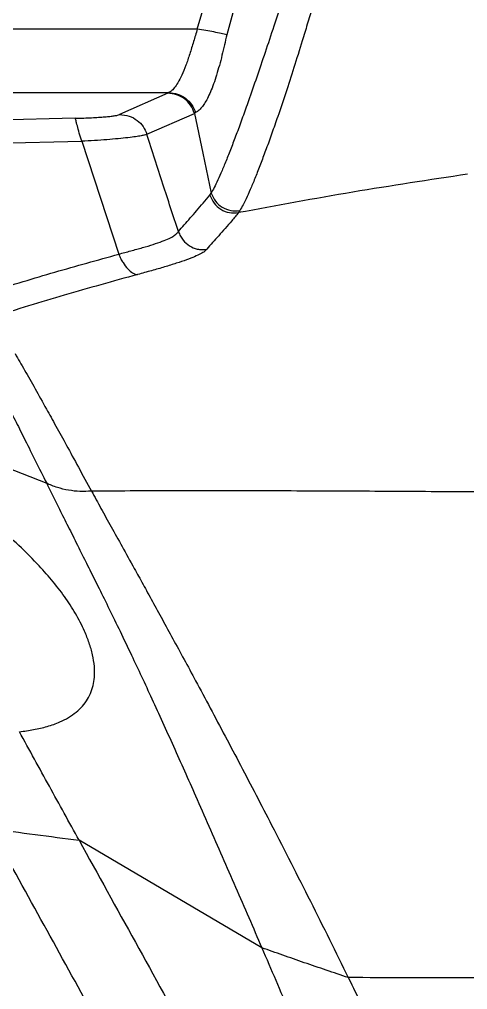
# Model space of a CAD drawing. Extents: x 400 to 501, y 484 to 634.
# Drawn here: x 433.55 to 440.21, y 574.96 to 589.4 of the extents above; entities that cross this region are included whole.
import ezdxf

# ---------------------------------------------------------------- set-up
doc = ezdxf.new("R2010")
doc.units = 0
doc.header["$MEASUREMENT"] = 0
doc.layers.add('DIM', color=3, linetype='Continuous')
doc.layers.add('GEOMETRY', color=3, linetype='Continuous', lineweight=25)

# ---------------------------------------------------------------- blocks, each defined once
blk = doc.blocks.new('2026 GRANDEE')
at = {"layer": 'GEOMETRY', "ltscale": 16}
for p, q in [((-14.231, -7.584), (-14.117, -7.206)), ((-13.701, -7.345), (-13.792, -7.668)), ((-14.231, -7.584), (-26, -7.584)), ((-26, -8.53), (-14.654, -8.53)), ((-14.67, -8.538), (-15.388, -8.857)), ((-14.654, -8.53), (-14.67, -8.538)), ((-16.046, -8.912), (-17.306, -8.942)), ((-14.98, -9.15), (-14.273, -8.839)), ((-14.273, -8.839), (-14.257, -8.828)), ((-17.273, -9.284), (-15.95, -9.252)), ((-15.95, -9.252), (-15.4, -10.933)), ((-14.045, -10.055), (-14.026, -10.025)), ((-13.599, -10.285), (-13.619, -10.316)), ((-20.674, -12.674), (-16.471, -14.343)), ((-13.271, -21.255), (-15.989, -19.654))]:
    blk.add_line(p, q, dxfattribs=at)
at = {"layer": 'GEOMETRY', "ltscale": 16, "flags": 128}
blk.add_lwpolyline([(-14.273, -8.839), (-14.149, -9.432), (-14.026, -10.025)], dxfattribs=at)
at = {"layer": 'GEOMETRY', "ltscale": 16}
for points, knots in [([(-12.701, -6.303), (-12.727, -6.387), (-12.779, -6.557), (-12.858, -6.809), (-12.937, -7.058), (-13.016, -7.303), (-13.111, -7.596), (-13.223, -7.934), (-13.348, -8.306), (-13.46, -8.627), (-13.557, -8.9), (-13.641, -9.129), (-13.721, -9.338), (-13.795, -9.527), (-13.865, -9.695), (-13.927, -9.836), (-13.982, -9.951), (-14.011, -10), (-14.026, -10.025)], [0, 0, 0, 0, 0.049414, 0.09873, 0.148387, 0.197393, 0.246029, 0.328242, 0.4099, 0.491896, 0.553998, 0.616077, 0.677244, 0.739563, 0.803562, 0.867567, 0.933806, 1, 1, 1, 1]), ([(-12.289, -6.464), (-12.314, -6.554), (-12.365, -6.733), (-12.442, -6.999), (-12.519, -7.259), (-12.595, -7.513), (-12.687, -7.815), (-12.795, -8.16), (-12.917, -8.538), (-13.026, -8.862), (-13.122, -9.137), (-13.205, -9.366), (-13.284, -9.576), (-13.358, -9.767), (-13.428, -9.937), (-13.493, -10.084), (-13.551, -10.205), (-13.583, -10.258), (-13.599, -10.285)], [0, 0, 0, 0, 0.0505102, 0.1007439, 0.1511442, 0.2007042, 0.2497161, 0.3322114, 0.4138029, 0.4954936, 0.5572359, 0.6188505, 0.679462, 0.7411536, 0.8045184, 0.867997, 0.9338919, 1, 1, 1, 1]), ([(-14.231, -7.584), (-14.249, -7.647), (-14.287, -7.774), (-14.344, -7.957), (-14.4, -8.127), (-14.459, -8.272), (-14.518, -8.384), (-14.573, -8.462), (-14.62, -8.512), (-14.643, -8.524), (-14.654, -8.53)], [0, 0, 0, 0, 0.129064, 0.264309, 0.400795, 0.536564, 0.666406, 0.784291, 0.89571, 1, 1, 1, 1]), ([(-13.792, -7.668), (-13.819, -7.662), (-13.874, -7.649), (-13.982, -7.628), (-14.103, -7.606), (-14.188, -7.592), (-14.231, -7.584)], [0, 0, 0, 0, 0.25, 0.5, 0.75, 1, 1, 1, 1]), ([(-13.792, -7.668), (-13.804, -7.719), (-13.827, -7.823), (-13.864, -7.976), (-13.903, -8.127), (-13.944, -8.27), (-13.988, -8.403), (-14.033, -8.52), (-14.079, -8.617), (-14.123, -8.692), (-14.169, -8.756), (-14.216, -8.806), (-14.244, -8.821), (-14.257, -8.828)], [0, 0, 0, 0, 0.085428, 0.17338, 0.264875, 0.357666, 0.451239, 0.545487, 0.635993, 0.717939, 0.794684, 0.901682, 1, 1, 1, 1]), ([(-14.273, -8.839), (-14.29, -8.797), (-14.324, -8.714), (-14.42, -8.618), (-14.538, -8.552), (-14.626, -8.542), (-14.67, -8.538)], [0, 0, 0, 0, 0.250002, 0.5, 0.749998, 1, 1, 1, 1]), ([(-14.654, -8.53), (-14.61, -8.534), (-14.523, -8.544), (-14.405, -8.609), (-14.309, -8.704), (-14.274, -8.786), (-14.257, -8.828)], [0, 0, 0, 0, 0.250002, 0.5, 0.749998, 1, 1, 1, 1]), ([(-16.046, -8.912), (-16.003, -8.91), (-15.918, -8.908), (-15.802, -8.903), (-15.697, -8.897), (-15.605, -8.89), (-15.527, -8.883), (-15.464, -8.875), (-15.414, -8.866), (-15.397, -8.86), (-15.388, -8.857)], [0, 0, 0, 0, 0.1280986, 0.2538685, 0.377696, 0.5004747, 0.6230256, 0.746405, 0.8719338, 1, 1, 1, 1]), ([(-15.95, -9.252), (-15.962, -9.211), (-15.988, -9.128), (-16.017, -9.018), (-16.033, -8.953), (-16.042, -8.921), (-16.044, -8.915), (-16.046, -8.912)], [0, 0, 0, 0, 0.236095, 0.473989, 0.726071, 0.860483, 1, 1, 1, 1]), ([(-15.388, -8.857), (-15.339, -8.861), (-15.245, -8.869), (-15.123, -8.937), (-15.029, -9.031), (-14.996, -9.11), (-14.98, -9.15)], [0, 0, 0, 0, 0.271864, 0.52325, 0.76229, 1, 1, 1, 1]), ([(-14.98, -9.15), (-14.99, -9.154), (-15.012, -9.162), (-15.063, -9.173), (-15.143, -9.185), (-15.258, -9.2), (-15.405, -9.216), (-15.575, -9.231), (-15.759, -9.245), (-15.886, -9.249), (-15.95, -9.252)], [0, 0, 0, 0, 0.12575, 0.250729, 0.375573, 0.500616, 0.625746, 0.750572, 0.875037, 1, 1, 1, 1]), ([(-14.512, -10.597), (-14.589, -10.362), (-14.748, -9.88), (-14.901, -9.397), (-14.98, -9.15)], [0, 0, 0, 0, 0.48843, 1, 1, 1, 1]), ([(-10.211, -9.744), (-10.781, -9.83), (-11.92, -10.002), (-13.053, -10.211), (-13.619, -10.316)], [0, 0, 0, 0, 0.500495, 1, 1, 1, 1]), ([(-14.512, -10.597), (-14.483, -10.564), (-14.424, -10.497), (-14.334, -10.394), (-14.24, -10.286), (-14.144, -10.173), (-14.078, -10.094), (-14.045, -10.055)], [0, 0, 0, 0, 0.1868455, 0.3816058, 0.5828171, 0.7891494, 1, 1, 1, 1]), ([(-14.045, -10.055), (-14.027, -10.097), (-13.99, -10.181), (-13.884, -10.272), (-13.755, -10.325), (-13.664, -10.319), (-13.619, -10.316)], [0, 0, 0, 0, 0.25027, 0.500292, 0.750158, 1, 1, 1, 1]), ([(-14.026, -10.025), (-14.007, -10.066), (-13.971, -10.149), (-13.864, -10.24), (-13.735, -10.293), (-13.644, -10.288), (-13.599, -10.285)], [0, 0, 0, 0, 0.2500053, 0.5, 0.7499947, 1, 1, 1, 1]), ([(-13.619, -10.316), (-13.653, -10.356), (-13.719, -10.436), (-13.817, -10.55), (-13.912, -10.658), (-14.003, -10.761), (-14.062, -10.828), (-14.091, -10.861)], [0, 0, 0, 0, 0.211403, 0.418114, 0.619438, 0.813919, 1, 1, 1, 1]), ([(-15.4, -10.933), (-15.34, -10.917), (-15.219, -10.884), (-15.043, -10.837), (-14.882, -10.789), (-14.747, -10.742), (-14.644, -10.698), (-14.576, -10.659), (-14.536, -10.625), (-14.52, -10.607), (-14.512, -10.597)], [0, 0, 0, 0, 0.124691, 0.249399, 0.374526, 0.499489, 0.624652, 0.750084, 0.875041, 1, 1, 1, 1]), ([(-14.512, -10.597), (-14.502, -10.621), (-14.484, -10.667), (-14.431, -10.742), (-14.35, -10.815), (-14.251, -10.856), (-14.163, -10.869), (-14.116, -10.864), (-14.091, -10.861)], [0, 0, 0, 0, 0.138854, 0.267254, 0.49993, 0.733648, 0.86192, 1, 1, 1, 1]), ([(-17.293, -11.485), (-16.979, -11.389), (-16.35, -11.197), (-15.717, -11.021), (-15.4, -10.933)], [0, 0, 0, 0, 0.500319, 1, 1, 1, 1]), ([(-15.4, -10.933), (-15.39, -10.956), (-15.371, -11), (-15.327, -11.077), (-15.266, -11.155), (-15.204, -11.208), (-15.155, -11.232), (-15.131, -11.235), (-15.119, -11.236)], [0, 0, 0, 0, 0.136862, 0.2647354, 0.4992097, 0.7347339, 0.8630373, 1, 1, 1, 1]), ([(-14.091, -10.861), (-14.101, -10.871), (-14.119, -10.892), (-14.176, -10.928), (-14.266, -10.97), (-14.388, -11.018), (-14.539, -11.069), (-14.715, -11.124), (-14.911, -11.18), (-15.049, -11.217), (-15.119, -11.236)], [0, 0, 0, 0, 0.125723, 0.250393, 0.375142, 0.499973, 0.624785, 0.749639, 0.874408, 1, 1, 1, 1]), ([(-15.119, -11.236), (-15.483, -11.337), (-16.203, -11.537), (-16.917, -11.758), (-17.27, -11.867)], [0, 0, 0, 0, 0.505273, 1, 1, 1, 1]), ([(-16.876, -18.041), (-16.805, -18.031), (-16.664, -18.011), (-16.461, -17.964), (-16.287, -17.903), (-16.144, -17.831), (-16.031, -17.751), (-15.936, -17.66), (-15.86, -17.557), (-15.805, -17.444), (-15.771, -17.324), (-15.757, -17.198), (-15.76, -17.055), (-15.785, -16.894), (-15.836, -16.718), (-15.917, -16.513), (-16.037, -16.281), (-16.202, -16.026), (-16.395, -15.778), (-16.634, -15.511), (-16.923, -15.227), (-17.262, -14.932), (-17.642, -14.63), (-18.066, -14.323), (-18.534, -14.013), (-19.02, -13.716), (-19.518, -13.432), (-20.07, -13.135), (-20.676, -12.826), (-21.334, -12.505), (-21.997, -12.191), (-22.442, -11.986), (-22.664, -11.883)], [0, 0, 0, 0, 0.020902, 0.0418582, 0.0628807, 0.0786729, 0.0944594, 0.1102111, 0.1259093, 0.1415875, 0.1572531, 0.1728962, 0.1885039, 0.2092532, 0.2300006, 0.2507677, 0.2819045, 0.3130119, 0.3441051, 0.3752187, 0.4167598, 0.4583697, 0.4999497, 0.5497847, 0.5996604, 0.6495613, 0.6993978, 0.7493139, 0.8118677, 0.8745148, 0.9372502, 1, 1, 1, 1]), ([(-17.464, -12.396), (-17.423, -12.474), (-17.339, -12.63), (-17.199, -12.899), (-17.063, -13.162), (-16.928, -13.428), (-16.791, -13.701), (-16.639, -14.006), (-16.527, -14.231), (-16.471, -14.343)], [0, 0, 0, 0, 0.166299, 0.33258, 0.499468, 0.624901, 0.749813, 0.87501, 1, 1, 1, 1]), ([(-16.94, -12.414), (-16.894, -12.494), (-16.802, -12.654), (-16.645, -12.932), (-16.492, -13.206), (-16.337, -13.485), (-16.179, -13.773), (-16.002, -14.098), (-15.87, -14.339), (-15.804, -14.46)], [0, 0, 0, 0, 0.166299, 0.332583, 0.499471, 0.624904, 0.749814, 0.875011, 1, 1, 1, 1]), ([(-15.804, -14.46), (-15.862, -14.463), (-15.975, -14.469), (-16.146, -14.449), (-16.314, -14.41), (-16.419, -14.366), (-16.471, -14.343)], [0, 0, 0, 0, 0.251016, 0.500118, 0.74912, 1, 1, 1, 1]), ([(-16.471, -14.343), (-16.433, -14.421), (-16.356, -14.576), (-16.235, -14.82), (-16.104, -15.083), (-15.969, -15.352), (-15.831, -15.628), (-15.692, -15.906), (-15.542, -16.21), (-15.381, -16.54), (-15.22, -16.878), (-15.061, -17.215), (-14.907, -17.548), (-14.748, -17.895), (-14.586, -18.254), (-14.422, -18.621), (-14.246, -19.018), (-14.058, -19.444), (-13.859, -19.897), (-13.662, -20.351), (-13.465, -20.803), (-13.336, -21.104), (-13.271, -21.255)], [0, 0, 0, 0, 0.06216, 0.124395, 0.186661, 0.249033, 0.29902, 0.349041, 0.399069, 0.449129, 0.499266, 0.541095, 0.582881, 0.62468, 0.666526, 0.708334, 0.750089, 0.800137, 0.850178, 0.900218, 0.950172, 1, 1, 1, 1]), ([(-15.804, -14.46), (-15.758, -14.544), (-15.665, -14.713), (-15.514, -14.986), (-15.35, -15.281), (-15.191, -15.57), (-15.039, -15.844), (-14.9, -16.097), (-14.752, -16.367), (-14.595, -16.655), (-14.429, -16.96), (-14.245, -17.302), (-14.04, -17.684), (-13.817, -18.105), (-13.588, -18.538), (-13.357, -18.98), (-13.106, -19.466), (-12.836, -19.993), (-12.549, -20.561), (-12.265, -21.129), (-12.079, -21.509), (-11.985, -21.698)], [0, 0, 0, 0, 0.062158, 0.12439, 0.186654, 0.249024, 0.290676, 0.332357, 0.374047, 0.415743, 0.457477, 0.499267, 0.549455, 0.599588, 0.649788, 0.69998, 0.750093, 0.812649, 0.875205, 0.937697, 1, 1, 1, 1]), ([(-15.989, -19.654), (-16.136, -19.387), (-16.357, -18.986), (-16.653, -18.447), (-16.802, -18.176), (-16.876, -18.041)], [0, 0, 0, 0, 0.49991, 0.749919, 1, 1, 1, 1]), ([(-12.925, -27.416), (-13.164, -26.986), (-13.641, -26.124), (-14.362, -24.817), (-15.088, -23.501), (-15.819, -22.172), (-16.555, -20.834), (-17.049, -19.933), (-17.296, -19.483)], [0, 0, 0, 0, 0.1666853, 0.3334148, 0.5001238, 0.6667787, 0.8333973, 1, 1, 1, 1]), ([(-17.296, -19.483), (-17.079, -19.511), (-16.643, -19.568), (-16.207, -19.626), (-15.989, -19.654)], [0, 0, 0, 0, 0.499999, 1, 1, 1, 1]), ([(-15.989, -19.654), (-15.71, -20.161), (-15.151, -21.174), (-14.319, -22.682), (-13.492, -24.178), (-12.669, -25.663), (-12.125, -26.645), (-11.853, -27.136)], [0, 0, 0, 0, 0.199923, 0.399879, 0.599894, 0.799971, 1, 1, 1, 1]), ([(-11.985, -21.698), (-12.094, -21.662), (-12.313, -21.588), (-12.641, -21.476), (-12.962, -21.364), (-13.168, -21.291), (-13.271, -21.255)], [0, 0, 0, 0, 0.249271, 0.49915, 0.749748, 1, 1, 1, 1]), ([(-13.271, -21.255), (-13.133, -21.576), (-12.856, -22.22), (-12.447, -23.179), (-12.039, -24.132), (-11.631, -25.076), (-11.224, -26.012), (-10.952, -26.628), (-10.816, -26.936)], [0, 0, 0, 0, 0.166838, 0.333527, 0.500143, 0.666782, 0.833436, 1, 1, 1, 1]), ([(12.361, -21.696), (11.787, -21.699), (10.638, -21.703), (8.906, -21.701), (7.17, -21.696), (5.43, -21.69), (3.686, -21.684), (1.939, -21.68), (0.19, -21.678), (-1.559, -21.679), (-3.306, -21.683), (-5.049, -21.689), (-6.79, -21.695), (-8.527, -21.7), (-10.261, -21.703), (-11.411, -21.7), (-11.985, -21.698)], [0, 0, 0, 0, 0.071445, 0.143005, 0.214422, 0.285757, 0.357115, 0.428544, 0.500027, 0.571498, 0.642905, 0.714248, 0.785575, 0.856986, 0.928543, 1, 1, 1, 1]), ([(-11.985, -21.698), (-11.847, -21.981), (-11.571, -22.546), (-11.165, -23.394), (-10.765, -24.24), (-10.371, -25.084), (-9.982, -25.925), (-9.728, -26.482), (-9.6, -26.76)], [0, 0, 0, 0, 0.166842, 0.333533, 0.50015, 0.666788, 0.833439, 1, 1, 1, 1])]:
    blk.add_open_spline(points, degree=3, knots=knots, dxfattribs=at)
at = {"layer": 'GEOMETRY'}
blk.add_open_spline([(-5.127, -14.503), (-5.576, -14.501), (-6.475, -14.496), (-7.82, -14.487), (-9.163, -14.478), (-10.504, -14.469), (-11.839, -14.461), (-13.167, -14.456), (-14.49, -14.454), (-15.366, -14.458), (-15.804, -14.46)], degree=3, knots=[0, 0, 0, 0, 0.124555, 0.249234, 0.374184, 0.499327, 0.624372, 0.749299, 0.874373, 1, 1, 1, 1], dxfattribs=at)

msp = doc.modelspace()

# ---------------------------------------------------------------- block references
at = {"layer": 'DIM'}
msp.add_blockref('2026 GRANDEE', (450.425, 596.84), dxfattribs=at)

doc.saveas('drawing.dxf')
